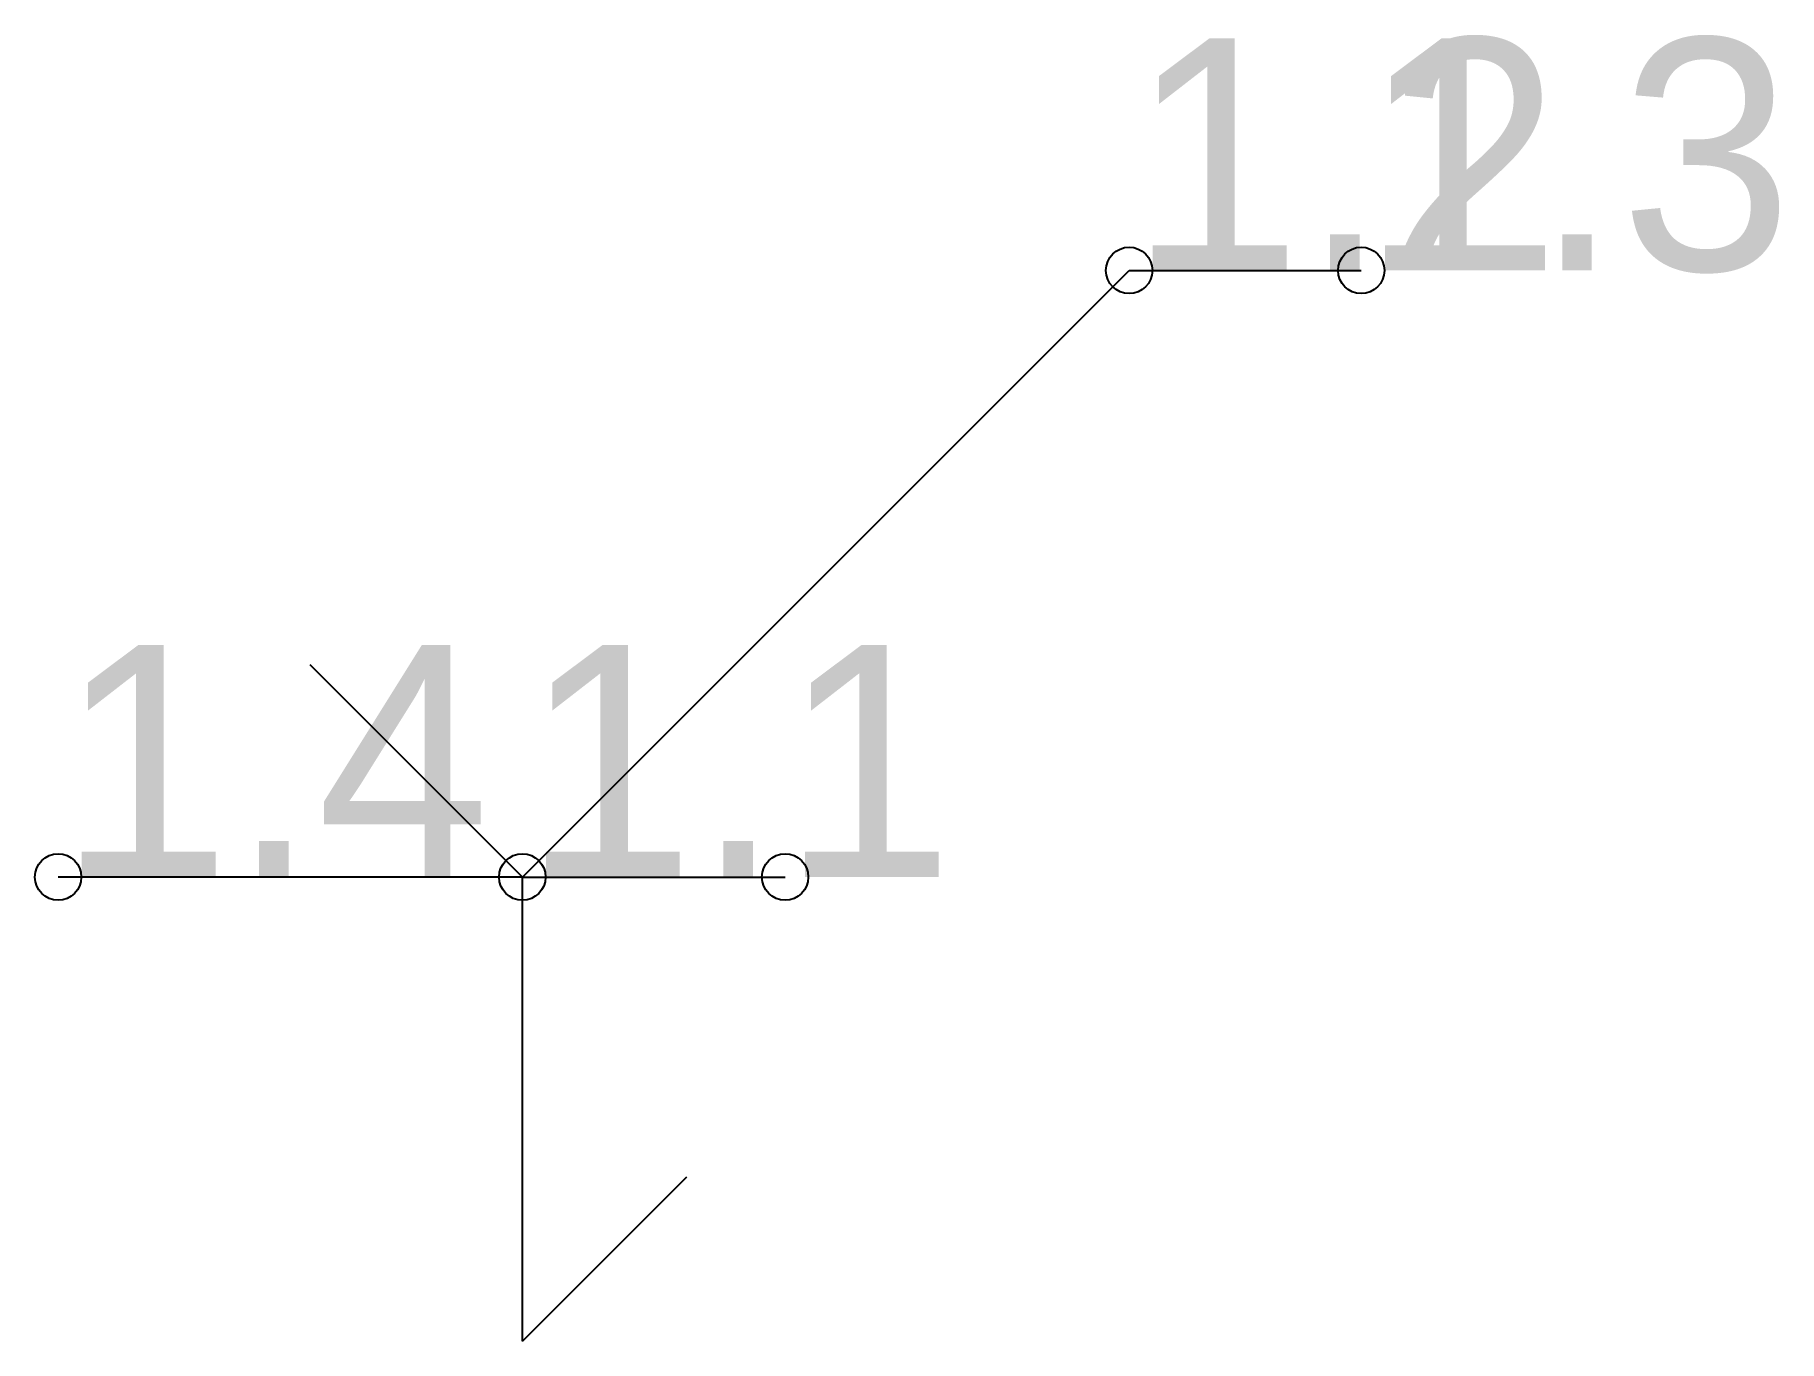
# Model space of a CAD drawing. Header units: millimetres. Extents: x -2.1 to 5.41, y 0 to 5.63.
import ezdxf

# ---------------------------------------------------------------- set-up
doc = ezdxf.new("R2010")
doc.units = ezdxf.units.MM

msp = doc.modelspace()

# ---------------------------------------------------------------- linework, layer by layer
at = {"layer": 'Shots', "color": 1}
for p, q in [((0, 2), (2.614, 4.614)), ((2.614, 4.614), (3.614, 4.614)), ((0, 2), (-2, 2)), ((0, 2), (1.132, 2)), ((0, 0), (0, 2))]:
    msp.add_line(p, q, dxfattribs=at)
for centre in [(2.614, 4.614), (3.614, 4.614), (-2, 2), (0, 2), (1.132, 2)]:
    msp.add_circle(centre, 0.1, dxfattribs=at)
at = {"layer": 'XSect', "color": 1}
for p, q in [((0, 2), (-0.914, 2.914)), ((0, 0), (0.708, 0.708))]:
    msp.add_line(p, q, dxfattribs=at)

# ---------------------------------------------------------------- texts
at = {"layer": 'Label'}
for s, p in [('1.2', (2.614, 4.614)), ('1.3', (3.614, 4.614)), ('1.4', (-2, 2)), ('1.1', (0, 2))]:
    msp.add_text(s, height=1, dxfattribs=at).set_placement(p)

doc.saveas('drawing.dxf')
